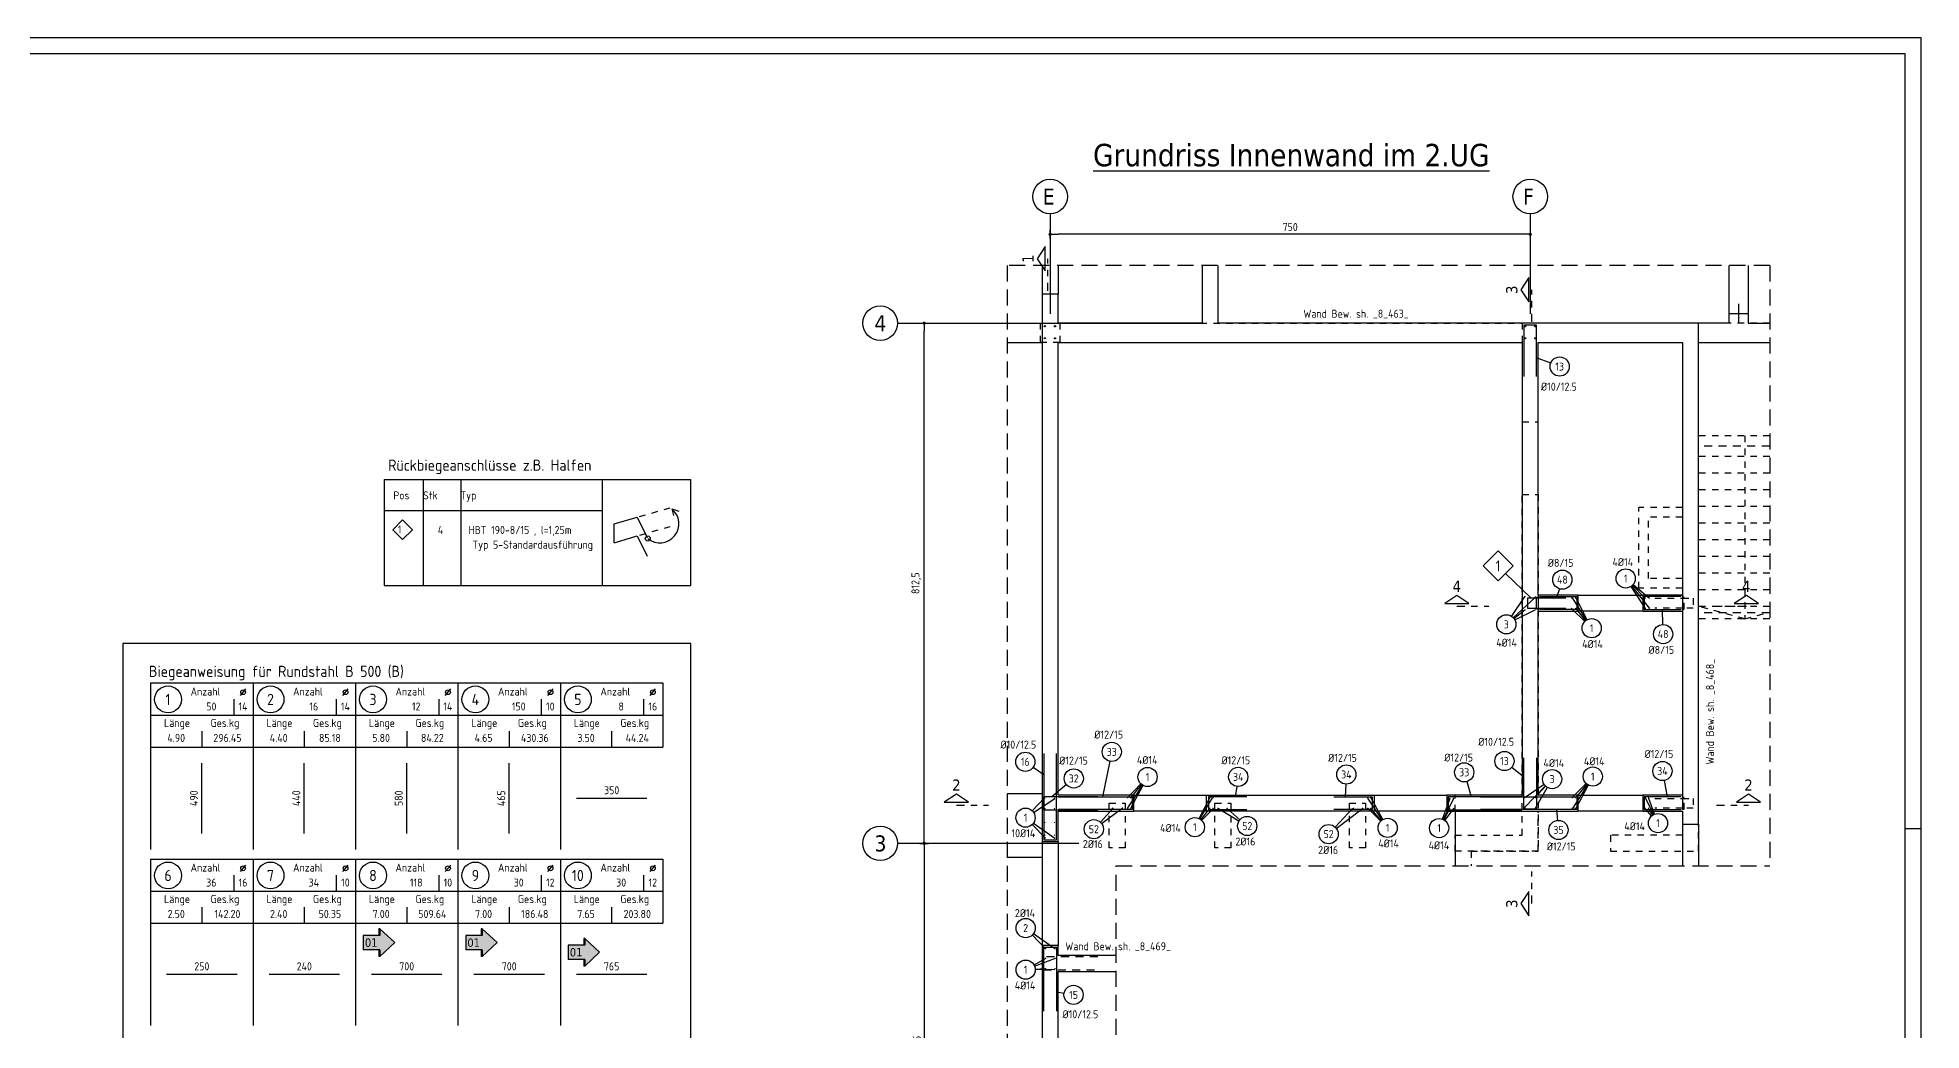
# Model space of a CAD drawing. Extents: x -11.1 to 77.6, y -9.5 to 63.5.
# Drawn here: x 30.7 to 60.11, y 26.55 to 42.05 of the extents above; entities that cross this region are included whole.
import ezdxf
from ezdxf.enums import TextEntityAlignment as Align

# ---------------------------------------------------------------- set-up
doc = ezdxf.new("R2010")
doc.units = 0
doc.header["$LTSCALE"] = 0.5
for name, pattern in [('AUSGEZOGEN', [1000.01, 1000, 0.01]), ('DASHDOTSMALL', [1.05, 0.5, -0.25, 0.05, -0.25]), ('DASHED', [0.75, 0.5, -0.25]), ('DOT', [0.175, 0.05, -0.125]), ('HIDDEN', [0.375, 0.25, -0.125]), ('HIDDEN2', [0.187, 0.125, -0.062]), ('PUNKT', [0.175, 0.05, -0.125]), ('STRICHPUNKT2', [0.55, 0.25, -0.125, 0.05, -0.125])]:
    doc.linetypes.add(name, pattern=pattern)
for name, color, linetype in [('1.UG', 7, 'Continuous'), ('ACHSEN', 7, 'Continuous'), ('AFU', 7, 'Continuous'), ('BETON', 7, 'Continuous'), ('Brüstung 1.UG', 7, 'Continuous'), ('DRUEBER', 7, 'Continuous'), ('grau_hell', 7, 'Continuous'), ('HBT', 7, 'Continuous'), ('HILFE', 7, 'Continuous'), ('INDEX', 7, 'Continuous'), ('MASSE', 7, 'Continuous'), ('OBJEKT', 7, 'Continuous'), ('RAHMEN', 7, 'Continuous'), ('RND', 7, 'Continuous'), ('RND-1', 7, 'Continuous'), ('RND_BILD', 7, 'Continuous'), ('SCHNITTE', 7, 'Continuous'), ('SFP_Achsen', 7, 'Continuous'), ('TEXT', 7, 'Continuous'), ('VERDECKT', 7, 'Continuous')]:
    doc.layers.add(name, color=color, linetype=linetype)
doc.styles.add('helv', font='tahoma.ttf')
doc.styles.add('liste', font='isocp-e.shx')
doc.styles.add('txt', font='isocp.shx')
doc.linetypes.add('AFU_50K', pattern='A,0.15,["/",Standard,S=0.2,R=0,X=-0.01,Y=-0.1],0.07,["/",Standard,S=0.2,R=0,X=-0.01,Y=-0.1],0.15', length=0.37)
doc.linetypes.add('AFU_50M', pattern='A,0.45,["/",Standard,S=0.2,R=0,X=-0.01,Y=-0.1],0.07,["/",Standard,S=0.2,R=0,X=-0.01,Y=-0.1],0.45', length=0.97)
doc.dimstyles.new('DOT_I', dxfattribs={"dimscale": 0.5, "dimtxt": 0.25, "dimasz": 0.25, "dimexe": 0.1, "dimexo": 0.3, "dimgap": 0.1, "dimtad": 1, "dimdec": 3, "dimzin": 3, "dimtxsty": 'txt', "dimblk": 'DOT', "dimblk1": 'DOT', "dimblk2": 'DOT', "dimsah": 1, "dimcen": 0.1, "dimse1": 1, "dimse2": 1, "dimazin": 0, "dimtfac": 1, "dimtdec": 4, "dimtix": 1, "dimtmove": 2, "dimatfit": 3, "dimfxl": 0, "dimtvp": 1, "dimtolj": 1, "dimtzin": 0, "dimarcsym": 0})

# ---------------------------------------------------------------- blocks, each defined once
blk = doc.blocks.new('DINA0')
at = {"layer": 'RAHMEN'}
for p, q in [((118.9, 84.1), (0, 84.1)), ((118.9, 0), (118.9, 84.1))]:
    blk.add_line(p, q, dxfattribs=at)
at = {"layer": 'RAHMEN', "color": 5}
for p, q in [((118.4, 83.6), (2, 83.6)), ((118.4, 0.5), (118.4, 83.6))]:
    blk.add_line(p, q, dxfattribs=at)
at = {"layer": 'RAHMEN', "color": 7}
blk.add_line((118.4, 59.4), (118.9, 59.4), dxfattribs=at)
blk = doc.blocks.new('SCHN-2')
at = {"layer": 'SCHNITTE', "color": 6, "linetype": 'Continuous'}
blk.add_lwpolyline([(0.378, 0.088), (0, 0.34), (-0.378, 0.088)], close=True, dxfattribs=at)
at = {"layer": 'SCHNITTE', "color": 1, "linetype": 'DASHDOTSMALL', "style": 'helv'}
blk.add_attdef('SCHN-2', text='', height=0.35, dxfattribs=at).set_placement((0, 0.45), align=Align.CENTER)
blk = doc.blocks.new('DOT')
at = {"layer": 'MASSE', "color": 7, "linetype": 'Continuous'}
for p, q in [((0, 0), (-1, 0)), ((0, 0.54), (0, -0.54))]:
    blk.add_line(p, q, dxfattribs=at)
at = {"layer": 'MASSE', "color": 7, "linetype": 'Continuous', "const_width": 0.2}
blk.add_lwpolyline([(-0.1, 0, 1), (0.1, 0, 1)], format="xyb", close=True, dxfattribs=at)
blk = doc.blocks.new('*D25')
at = {"layer": 'Defpoints', "color": 0, "linetype": 'AUSGEZOGEN', "transparency": 16777216}
for p in [(46.508, 38.979), (46.508, 38.979), (54.008, 38.979)]:
    blk.add_point(p, dxfattribs=at)
at = {"layer": 'MASSE', "color": 0, "linetype": 'AUSGEZOGEN', "lineweight": -2, "transparency": 16777216}
blk.add_line((53.883, 38.979), (46.633, 38.979), dxfattribs=at)
at = {"layer": 'MASSE', "color": 0, "linetype": 'AUSGEZOGEN', "lineweight": -2, "transparency": 16777216, "xscale": 0.125, "yscale": 0.125, "zscale": 0.125, "rotation": 180}
blk.add_blockref('DOT', (46.508, 38.979), dxfattribs=at)
at = {"layer": 'MASSE', "color": 0, "linetype": 'AUSGEZOGEN', "lineweight": -2, "transparency": 16777216, "xscale": 0.125, "yscale": 0.125, "zscale": 0.125}
blk.add_blockref('DOT', (54.008, 38.979), dxfattribs=at)
at = {"layer": 'MASSE', "color": 0, "linetype": 'AUSGEZOGEN', "transparency": 16777216, "insert": (50.258, 39.092), "char_height": 0.125, "attachment_point": 5, "style": 'txt'}
blk.add_mtext('\\A1;750', dxfattribs=at)
blk = doc.blocks.new('*D26')
at = {"layer": 'Defpoints', "color": 0, "linetype": 'AUSGEZOGEN', "transparency": 16777216}
for p in [(44.542, 37.591), (44.542, 37.591), (44.542, 29.466)]:
    blk.add_point(p, dxfattribs=at)
at = {"layer": 'MASSE', "color": 0, "linetype": 'AUSGEZOGEN', "lineweight": -2, "transparency": 16777216}
blk.add_line((44.542, 29.591), (44.542, 37.466), dxfattribs=at)
at = {"layer": 'MASSE', "color": 0, "linetype": 'AUSGEZOGEN', "lineweight": -2, "transparency": 16777216, "xscale": 0.125, "yscale": 0.125, "zscale": 0.125}
for p, rotation in [((44.542, 37.591), 90), ((44.542, 29.466), 270)]:
    blk.add_blockref('DOT', p, dxfattribs=dict(at, rotation=rotation))
at = {"layer": 'MASSE', "color": 0, "linetype": 'AUSGEZOGEN', "transparency": 16777216, "insert": (44.42, 33.529), "char_height": 0.125, "attachment_point": 5, "rotation": 90, "style": 'txt'}
blk.add_mtext('\\A1;812,5', dxfattribs=at)
blk = doc.blocks.new('*D27')
at = {"layer": 'Defpoints', "color": 0, "linetype": 'AUSGEZOGEN', "transparency": 16777216}
for p in [(44.542, 29.466), (44.542, 23.216), (44.542, 23.216)]:
    blk.add_point(p, dxfattribs=at)
at = {"layer": 'MASSE', "color": 0, "linetype": 'AUSGEZOGEN', "lineweight": -2, "transparency": 16777216}
blk.add_line((44.542, 29.341), (44.542, 23.341), dxfattribs=at)
at = {"layer": 'MASSE', "color": 0, "linetype": 'AUSGEZOGEN', "lineweight": -2, "transparency": 16777216, "xscale": 0.125, "yscale": 0.125, "zscale": 0.125}
for p, rotation in [((44.542, 29.466), 90), ((44.542, 23.216), 270)]:
    blk.add_blockref('DOT', p, dxfattribs=dict(at, rotation=rotation))
at = {"layer": 'MASSE', "color": 0, "linetype": 'AUSGEZOGEN', "transparency": 16777216, "insert": (44.429, 26.341), "char_height": 0.125, "attachment_point": 5, "rotation": 90, "style": 'txt'}
blk.add_mtext('\\A1;625', dxfattribs=at)
blk = doc.blocks.new('RND_HIN')
at = {"layer": 'RND', "color": 7, "linetype": 'Continuous'}
blk.add_circle((0, 0), 0.3, dxfattribs=at)
at = {"layer": 'RND', "color": 7, "linetype": 'Continuous', "style": 'txt'}
blk.add_attdef('POSI', text='', height=0.25, dxfattribs=at).set_placement((0, 0), align=Align.MIDDLE)
blk = doc.blocks.new('RND_LIS2')
at = {"layer": 'RND', "color": 3, "linetype": 'Continuous'}
for p, q in [((0, 0), (0, -5.2)), ((0, 0), (3.2, 0)), ((3.2, 0), (3.2, -2)), ((2.6, -0.503), (2.6, -1)), ((0, -1), (3.2, -1)), ((1.6, -1.503), (1.6, -2)), ((0, -2), (3.2, -2))]:
    blk.add_line(p, q, dxfattribs=at)
at = {"layer": 'RND', "color": 7, "linetype": 'Continuous'}
blk.add_line((2.805, -0.39), (2.973, -0.186), dxfattribs=at)
at = {"layer": 'RND', "color": 1, "linetype": 'Continuous'}
blk.add_circle((0.545, -0.513), 0.42, dxfattribs=at)
at = {"layer": 'RND', "color": 7, "linetype": 'Continuous'}
blk.add_circle((2.889, -0.288), 0.075, dxfattribs=at)
at = {"layer": 'RND', "color": 7, "linetype": 'Continuous', "style": 'txt'}
for s, p in [('Anzahl', (1.249, -0.391)), ('Länge', (0.42, -1.373)), ('Ges.kg', (1.872, -1.373))]:
    blk.add_text(s, height=0.25, dxfattribs=at).set_placement(p)
at = {"layer": 'RND', "color": 1, "linetype": 'Continuous', "style": 'txt'}
blk.add_attdef('POS1', text='', height=0.35, dxfattribs=at).set_placement((0.545, -0.513), align=Align.MIDDLE)
at = {"layer": 'RND', "color": 7, "linetype": 'Continuous', "style": 'txt'}
for tag, p in [('STK1', (1.897, -0.859)), ('DS1', (2.885, -0.859)), ('LANG1', (0.8, -1.841)), ('GEW', (2.4, -1.841))]:
    blk.add_attdef(tag, text='', height=0.25, dxfattribs=at).set_placement(p, align=Align.CENTER)
blk = doc.blocks.new('hin_ind5')
at = {"layer": 'grau_hell', "linetype": 'AUSGEZOGEN'}
h = blk.add_hatch(color=9, dxfattribs=at)
h.dxf.hatch_style = 2
h.paths.add_polyline_path([(0, 0), (0.619, -0.577), (0.619, -0.3), (1.306, -0.3), (1.306, 0.3), (0.619, 0.3), (0.619, 0.577)])
h.paths.add_polyline_path([(0.34, -0.274), (1.311, -0.274), (1.311, 0.274), (0.34, 0.274)], flags=9)
at = {"layer": 'OBJEKT', "linetype": 'AUSGEZOGEN'}
for points in [[(0.619, 0.3), (0.66, 0.3), (0.66, 0.577), (0.619, 0.577)], [(0.619, -0.577), (0.66, -0.577), (0.66, -0.3), (0.619, -0.3)]]:
    blk.add_hatch(color=1, dxfattribs=at).paths.add_polyline_path(points)
at = {"layer": 'OBJEKT', "color": 1, "linetype": 'AUSGEZOGEN'}
for p, q in [((0, 0), (0.619, 0.577)), ((0, 0), (0.619, -0.577)), ((0.619, 0.577), (0.619, 0.3)), ((0.619, 0.577), (0.66, 0.577)), ((0.619, 0.3), (1.306, 0.3)), ((0.66, 0.577), (0.66, 0.3)), ((1.306, 0.3), (1.306, -0.3)), ((0.619, -0.3), (0.619, -0.577)), ((0.619, -0.3), (1.306, -0.3)), ((0.66, -0.3), (0.66, -0.577))]:
    blk.add_line(p, q, dxfattribs=at)
at = {"layer": 'OBJEKT', "color": 7, "linetype": 'AUSGEZOGEN'}
blk.add_line((0.619, -0.577), (0.66, -0.577), dxfattribs=at)
at = {"layer": 'INDEX', "color": 1, "linetype": 'Continuous', "style": 'helv'}
blk.add_attdef('INDEX', text='', height=0.35, rotation=360, dxfattribs=at).set_placement((1.259, 0), align=Align.MIDDLE_RIGHT)

msp = doc.modelspace()

# ---------------------------------------------------------------- linework, layer by layer
at = {"layer": '1.UG', "color": 7, "linetype": 'PUNKT', "lineweight": -2}
for p, q in [((57.7465, 37.5914), (53.8833, 37.5914)), ((53.8833, 37.5914), (53.8833, 36.0514)), ((54.1333, 36.0514), (54.1333, 37.2914)), ((54.1333, 37.2914), (56.3833, 37.2914)), ((56.3833, 37.2914), (56.3833, 29.5914)), ((56.6333, 29.3414), (56.6333, 37.2914)), ((56.6333, 37.2914), (57.7465, 37.2914)), ((53.8833, 36.0514), (54.1333, 36.0514)), ((53.8833, 34.9164), (54.1333, 34.9164)), ((53.8833, 29.5914), (53.8833, 34.9164)), ((54.1333, 34.9164), (54.1333, 29.3414)), ((47.4333, 30.0914), (47.6833, 30.0914)), ((47.4333, 29.3964), (47.4333, 30.0914)), ((47.6833, 30.0914), (47.6833, 29.3964)), ((49.0833, 30.0914), (49.3333, 30.0914)), ((49.0833, 29.3964), (49.0833, 30.0914)), ((49.3333, 30.0914), (49.3333, 29.3964)), ((51.1833, 30.0914), (51.4333, 30.0914)), ((51.1833, 29.3964), (51.1833, 30.0914)), ((51.4333, 30.0914), (51.4333, 29.3964)), ((52.8333, 29.3414), (52.8333, 29.5914)), ((52.8333, 29.5914), (53.8833, 29.5914)), ((56.3833, 29.5914), (55.2583, 29.5914)), ((55.2583, 29.5914), (55.2583, 29.3414)), ((47.6833, 29.3964), (47.4333, 29.3964)), ((49.3333, 29.3964), (49.0833, 29.3964)), ((51.4333, 29.3964), (51.1833, 29.3964)), ((54.1333, 29.3414), (52.8333, 29.3414)), ((55.2583, 29.3414), (56.6333, 29.3414))]:
    msp.add_line(p, q, dxfattribs=at)
at = {"layer": '1.UG', "color": 171, "linetype": 'DOT'}
for p, q in [((57.7465, 35.8314), (56.6333, 35.8314)), ((57.3583, 35.8314), (57.3583, 32.9714)), ((57.7465, 35.5064), (56.6333, 35.5064)), ((57.7465, 35.2464), (56.6333, 35.2464)), ((57.7465, 34.9864), (56.6333, 34.9864)), ((57.7465, 34.7264), (56.6333, 34.7264)), ((57.7465, 34.4664), (56.6333, 34.4664)), ((57.7465, 34.2064), (56.6333, 34.2064)), ((57.7465, 33.9464), (56.6333, 33.9464)), ((57.7465, 33.6864), (56.6333, 33.6864)), ((57.7465, 33.4264), (56.6333, 33.4264)), ((57.7465, 33.1664), (56.6333, 33.1664)), ((57.3583, 32.9714), (56.6333, 33.1664)), ((57.7465, 32.9714), (56.6333, 32.9714)), ((57.3583, 32.9714), (57.7465, 33.0758))]:
    msp.add_line(p, q, dxfattribs=at)
at = {"layer": '1.UG', "color": 7, "linetype": 'PUNKT'}
for p, q in [((55.7033, 33.4514), (55.7033, 34.7114)), ((56.3833, 34.7114), (55.7033, 34.7114)), ((55.8533, 33.6014), (55.8533, 34.5614)), ((56.3833, 34.5614), (55.8533, 34.5614)), ((56.3833, 33.6014), (55.8533, 33.6014)), ((56.3833, 33.4514), (55.7033, 33.4514))]:
    msp.add_line(p, q, dxfattribs=at)
at = {"layer": 'ACHSEN', "color": 140, "linetype": 'AUSGEZOGEN'}
for p, q in [((46.5083, 39.2979), (46.5083, 37.7381)), ((54.0083, 39.2979), (54.0083, 37.7381)), ((44.1261, 37.5914), (48.8888, 37.5914)), ((44.1261, 29.4664), (46.9561, 29.4664))]:
    msp.add_line(p, q, dxfattribs=at)
at = {"layer": 'AFU', "color": 8, "linetype": 'AFU_50M'}
msp.add_line((57.1083, 37.7414), (57.4083, 37.7414), dxfattribs=at)
at = {"layer": 'AFU', "color": 8, "linetype": 'AFU_50K'}
for p, q in [((57.1083, 37.7414), (57.4083, 37.7414)), ((56.6333, 37.2914), (56.6333, 37.5914)), ((54.1333, 33.3414), (54.1333, 33.0914)), ((56.3833, 33.3414), (56.3833, 33.0914))]:
    msp.add_line(p, q, dxfattribs=at)
at = {"layer": 'AFU', "color": 1, "linetype": 'AUSGEZOGEN'}
msp.add_line((57.2583, 37.8914), (57.2583, 37.5914), dxfattribs=at)
msp.add_line((57.2583, 37.8914), (57.2583, 37.5914), dxfattribs=at)
at = {"layer": 'BETON', "color": 6, "linetype": 'AUSGEZOGEN', "lineweight": -2}
for p, q in [((48.8833, 38.4908), (48.8833, 37.5914)), ((49.1333, 37.5914), (49.1333, 38.4908)), ((57.1083, 38.4908), (57.1083, 37.5914)), ((57.4083, 38.4908), (57.4083, 37.5914)), ((46.6333, 38.0414), (46.3833, 38.0414)), ((46.3833, 38.0414), (46.3833, 29.4964)), ((46.6333, 37.5914), (46.6333, 38.0414)), ((48.8833, 37.5914), (46.6333, 37.5914)), ((57.1083, 37.5914), (49.1333, 37.5914)), ((57.4083, 37.5914), (57.7465, 37.5914)), ((46.6333, 30.2164), (46.6333, 37.2914)), ((46.6333, 37.2914), (53.8833, 37.2914)), ((53.8833, 37.2914), (53.8833, 30.2164)), ((54.1333, 33.3414), (54.1333, 37.2914)), ((54.1333, 37.2914), (56.3833, 37.2914)), ((56.3833, 37.2914), (56.3833, 33.3414)), ((56.6333, 29.7664), (56.6333, 37.2914)), ((56.6333, 37.2914), (57.7465, 37.2914)), ((54.7533, 33.3414), (54.1333, 33.3414)), ((54.7533, 33.0914), (54.7533, 33.3414)), ((56.3833, 33.3414), (55.7633, 33.3414)), ((55.7633, 33.3414), (55.7633, 33.0914)), ((54.1333, 30.2164), (54.1333, 33.0914)), ((54.1333, 33.0914), (54.7533, 33.0914)), ((55.7633, 33.0914), (56.3833, 33.0914)), ((56.3833, 33.0914), (56.3833, 30.2164)), ((56.3833, 31.4152), (56.3833, 30.2164)), ((56.6333, 29.7664), (56.6333, 31.4152)), ((47.8183, 30.2164), (46.6333, 30.2164)), ((47.8183, 29.9664), (47.8183, 30.2164)), ((48.9533, 30.2164), (51.5683, 30.2164)), ((48.9533, 29.9664), (48.9533, 30.2164)), ((51.5683, 30.2164), (51.5683, 29.9664)), ((53.8833, 30.2164), (52.7033, 30.2164)), ((52.7033, 30.2164), (52.7033, 29.9664)), ((54.7533, 30.2164), (54.1333, 30.2164)), ((54.7533, 29.9664), (54.7533, 30.2164)), ((56.3833, 30.2164), (55.7633, 30.2164)), ((55.7633, 30.2164), (55.7633, 29.9664)), ((46.6333, 29.4964), (46.6333, 29.9664)), ((46.6333, 29.9664), (47.8183, 29.9664)), ((51.5683, 29.9664), (48.9533, 29.9664)), ((52.7033, 29.9664), (54.7533, 29.9664)), ((55.7633, 29.9664), (56.3833, 29.9664)), ((56.3833, 29.9664), (56.3833, 29.7664)), ((56.3833, 29.7664), (56.6333, 29.7664)), ((46.3833, 29.4964), (46.6333, 29.4964)), ((46.6333, 27.8714), (46.3833, 27.8714)), ((46.3833, 27.8714), (46.3833, 24.9714)), ((46.6333, 27.7164), (46.6333, 27.8714)), ((47.5429, 27.7164), (46.6333, 27.7164)), ((46.6333, 24.9714), (46.6333, 27.4664)), ((46.6333, 27.4664), (47.5429, 27.4664))]:
    msp.add_line(p, q, dxfattribs=at)
at = {"layer": 'Brüstung 1.UG', "color": 102, "linetype": 'DOT'}
for p, q in [((45.8357, 37.5914), (46.3583, 37.5914)), ((46.6583, 37.5914), (53.8833, 37.5914)), ((45.8357, 37.2914), (46.3583, 37.2914)), ((46.6583, 37.2914), (53.8833, 37.2914))]:
    msp.add_line(p, q, dxfattribs=at)
at = {"layer": 'DRUEBER', "color": 7, "linetype": 'PUNKT', "lineweight": -2}
msp.add_lwpolyline([(46.3583, 37.5914), (46.6583, 37.5914), (46.6583, 37.2914), (46.3583, 37.2914)], close=True, dxfattribs=at)
at = {"layer": 'HBT', "color": 5, "linetype": 'Continuous'}
for p, q in [((36.1096, 35.1509), (40.899, 35.1509)), ((36.1096, 35.1509), (36.1096, 33.4934)), ((36.1096, 35.1509), (40.899, 35.1509)), ((40.899, 33.4934), (40.899, 35.1509)), ((36.1096, 33.4934), (40.899, 33.4934))]:
    msp.add_line(p, q, dxfattribs=at)
at = {"layer": 'HBT', "color": 1, "linetype": 'Continuous'}
msp.add_lwpolyline([(53.2716, 33.8), (53.505, 34.0333), (53.7383, 33.8), (53.505, 33.5667)], close=True, dxfattribs=at)
at = {"layer": 'HBT', "color": 1, "linetype": 'AUSGEZOGEN'}
msp.add_lwpolyline([(54.5633, 33.2934), (54.1333, 33.2934), (53.9633, 33.2934), (53.9633, 33.1394), (54.1333, 33.1394), (54.5633, 33.1394)], dxfattribs=at)
at = {"layer": 'HBT', "color": 102, "linetype": 'AUSGEZOGEN'}
msp.add_lwpolyline([(54.1333, 33.3094), (54.1333, 33.1234), (54.1033, 33.1234), (54.1033, 33.3094)], close=True, dxfattribs=at)
at = {"layer": 'HBT', "color": 1, "linetype": 'HIDDEN2'}
for points in [[(55.9533, 33.2934), (56.3833, 33.2934), (56.5533, 33.2934), (56.5533, 33.1394), (56.3833, 33.1394), (55.9533, 33.1394)], [(55.9533, 30.1684), (56.3833, 30.1684), (56.5533, 30.1684), (56.5533, 30.0144), (56.3833, 30.0144), (55.9533, 30.0144)]]:
    msp.add_lwpolyline(points, dxfattribs=at)
at = {"layer": 'HBT', "color": 102, "linetype": 'HIDDEN2'}
for points in [[(56.3833, 33.3094), (56.3833, 33.1234), (56.4133, 33.1234), (56.4133, 33.3094)], [(56.3833, 30.1844), (56.3833, 29.9984), (56.4133, 29.9984), (56.4133, 30.1844)]]:
    msp.add_lwpolyline(points, close=True, dxfattribs=at)
at = {"layer": 'HILFE', "color": 102, "linetype": 'DASHED'}
for p, q in [((45.8357, 38.4908), (45.8357, 22.3483)), ((57.7465, 38.4908), (45.8357, 38.4908)), ((57.7465, 38.4908), (57.7465, 29.114)), ((47.5429, 22.3483), (47.5429, 29.114)), ((47.5429, 29.114), (57.7465, 29.114))]:
    msp.add_line(p, q, dxfattribs=at)
at = {"layer": 'HILFE', "color": 102, "linetype": 'AUSGEZOGEN'}
msp.add_line((53.6217, 33.6833), (54.0221, 33.2934), dxfattribs=at)
at = {"layer": 'OBJEKT', "color": 7, "linetype": 'AUSGEZOGEN'}
for p, q in [((46.3833, 38.4908), (46.3833, 38.0414)), ((46.6333, 38.4908), (46.6333, 38.0414)), ((45.8357, 37.2914), (46.3833, 37.2914)), ((54.7533, 33.3414), (55.7633, 33.3414)), ((55.7633, 33.0914), (54.7533, 33.0914)), ((45.8357, 30.2464), (46.3833, 30.2464)), ((47.8183, 30.2164), (48.9533, 30.2164)), ((51.5683, 30.2164), (52.7033, 30.2164)), ((54.7533, 30.2164), (55.7633, 30.2164)), ((48.9533, 29.9664), (47.8183, 29.9664)), ((52.7033, 29.9664), (51.5683, 29.9664)), ((52.8333, 29.9664), (52.8333, 29.114)), ((55.7633, 29.9664), (54.7533, 29.9664)), ((56.3833, 29.7664), (56.3833, 29.114)), ((56.6333, 29.7664), (56.6333, 29.114)), ((46.3833, 29.4964), (46.3833, 27.8714)), ((46.6333, 29.4964), (46.6333, 27.8714)), ((46.3833, 29.2464), (45.8357, 29.2464))]:
    msp.add_line(p, q, dxfattribs=at)
at = {"layer": 'OBJEKT', "color": 7, "linetype": 'HIDDEN2'}
for p, q in [((45.8357, 37.5914), (46.6333, 37.5914)), ((52.8333, 29.9664), (52.8333, 30.2164)), ((54.1333, 29.3414), (54.1333, 29.9664)), ((53.0833, 29.3414), (53.0833, 29.114)), ((53.0833, 29.3414), (54.1333, 29.3414))]:
    msp.add_line(p, q, dxfattribs=at)
at = {"layer": 'OBJEKT', "color": 7, "linetype": 'Continuous'}
for p, q in [((36.7192, 35.1509), (36.7192, 33.4934)), ((37.3077, 35.1509), (37.3077, 33.4934)), ((39.5108, 35.1509), (39.5108, 33.4934))]:
    msp.add_line(p, q, dxfattribs=at)
at = {"layer": 'RND', "color": 102, "linetype": 'AUSGEZOGEN'}
for p, q in [((54.3267, 36.9661), (54.1066, 37.0486)), ((40.6021, 34.6883), (40.7085, 34.6546)), ((40.6021, 34.6883), (40.6273, 34.5846)), ((53.7168, 33.0112), (53.9266, 33.3243)), ((53.743, 32.9889), (54.0885, 33.3114)), ((54.4632, 33.4418), (54.4236, 33.3191)), ((54.8863, 32.9532), (54.6672, 33.3002)), ((54.897, 32.9593), (54.7223, 33.2941)), ((55.5797, 33.478), (55.8035, 33.1324)), ((55.5911, 33.4861), (55.8692, 33.1339)), ((55.6035, 33.4971), (55.8019, 33.2959)), ((55.6131, 33.5075), (55.8677, 33.2943)), ((53.7511, 32.9794), (53.9217, 33.114)), ((53.767, 32.9547), (54.082, 33.1156)), ((54.8593, 32.9314), (54.6565, 33.1303)), ((54.8732, 32.9439), (54.7193, 33.1379)), ((56.0782, 32.8846), (56.0722, 33.1191)), ((46.2454, 30.6549), (46.4083, 30.543)), ((47.4414, 30.7481), (47.3258, 30.1941)), ((53.7202, 30.6566), (53.9066, 30.5038)), ((46.7638, 30.383), (46.5381, 30.1914)), ((47.9495, 30.3766), (47.718, 30.0185)), ((47.9269, 30.3945), (47.7194, 30.179)), ((47.936, 30.3864), (47.7656, 30.1777)), ((47.9586, 30.3711), (47.767, 30.0226)), ((49.4247, 30.3553), (49.4014, 30.1941)), ((51.1277, 30.3918), (51.1169, 30.1941)), ((53.017, 30.4313), (53.0851, 30.1914)), ((54.2444, 30.362), (53.9132, 30.0222)), ((54.2249, 30.3853), (53.9268, 30.1835)), ((54.2479, 30.3587), (54.0855, 30.1808)), ((54.274, 30.3396), (54.0895, 30.0208)), ((54.878, 30.4028), (54.6555, 30.1788)), ((54.9036, 30.3824), (54.6689, 30.0111)), ((54.8894, 30.3926), (54.7181, 30.181)), ((54.9137, 30.3766), (54.7204, 30.0111)), ((56.0988, 30.448), (56.1461, 30.1941)), ((46.2299, 29.9747), (46.4228, 30.1751)), ((46.2513, 29.9489), (46.5823, 30.166)), ((47.2936, 29.7974), (47.494, 30.0146)), ((47.3129, 29.7758), (47.6308, 30.0089)), ((48.8373, 29.8518), (49.009, 30.1868)), ((48.8459, 29.847), (49.0445, 30.1786)), ((48.8627, 29.8353), (49.0021, 30.0094)), ((48.8751, 29.8242), (49.0595, 30.008)), ((50.9607, 29.7193), (51.2337, 30.0115)), ((51.6969, 29.8323), (51.47, 30.1741)), ((51.6742, 29.8139), (51.4782, 30.0115)), ((51.6814, 29.8205), (51.5154, 30.0115)), ((51.7076, 29.8388), (51.5196, 30.1809)), ((52.6354, 29.845), (52.7547, 30.1701)), ((52.6504, 29.8386), (52.8146, 30.1701)), ((52.6558, 29.8358), (52.7525, 30.0126)), ((52.6738, 29.8242), (52.8168, 30.0148)), ((55.9349, 29.9161), (55.8059, 30.1726)), ((55.9214, 29.9084), (55.855, 30.0119)), ((55.9495, 29.9225), (55.8572, 30.1681)), ((46.2302, 29.7589), (46.4357, 29.5466)), ((46.2488, 29.7808), (46.5823, 29.5479)), ((49.4587, 29.8144), (49.138, 30.0052)), ((49.4739, 29.8355), (49.2831, 29.9995)), ((50.9784, 29.6996), (51.3831, 30.0026)), ((54.4359, 29.8248), (54.4221, 29.9941)), ((55.9033, 29.8948), (55.8081, 30.003)), ((46.2307, 28.0348), (46.4324, 27.8252)), ((46.2497, 28.0571), (46.5852, 27.8231)), ((46.2582, 27.5663), (46.4462, 27.6723)), ((46.2673, 27.547), (46.592, 27.6736)), ((46.2773, 27.5017), (46.4334, 27.5112)), ((46.2776, 27.4957), (46.5842, 27.5022)), ((46.7267, 27.1217), (46.6083, 27.1394))]:
    msp.add_line(p, q, dxfattribs=at)
at = {"layer": 'RND', "color": 1, "linetype": 'AUSGEZOGEN'}
for p, q in [((39.7018, 34.4549), (40.0591, 34.5629)), ((39.7018, 34.1585), (39.7018, 34.4549)), ((40.0591, 34.5629), (40.2164, 34.2432)), ((39.7018, 34.1585), (40.0591, 34.2714)), ((40.0591, 34.2714), (40.2164, 33.9518))]:
    msp.add_line(p, q, dxfattribs=at)
at = {"layer": 'RND', "color": 1, "linetype": 'DOT'}
for p, q in [((40.0958, 34.5724), (40.5776, 34.7056)), ((40.099, 34.281), (40.5776, 34.4141))]:
    msp.add_line(p, q, dxfattribs=at)
at = {"layer": 'RND', "color": 1, "linetype": 'AUSGEZOGEN'}
for points in [[(54.1066, 36.7595), (54.1066, 37.5595), (53.9066, 37.5595), (53.9066, 36.7595)], [(54.1524, 33.3191), (54.7324, 33.3191), (54.7324, 33.1191), (54.1524, 33.1191)], [(56.3642, 33.3191), (55.7842, 33.3191), (55.7842, 33.1191), (56.3642, 33.1191)], [(54.1066, 30.8011), (54.1066, 30.0011), (53.9066, 30.0011), (53.9066, 30.8011)], [(47.2539, 30.1914), (46.4039, 30.1914), (46.4039, 29.9914), (47.2539, 29.9914)], [(46.639, 30.1941), (47.789, 30.1941), (47.789, 29.9941), (46.639, 29.9941)], [(49.5825, 30.1941), (48.9825, 30.1941), (48.9825, 29.9941), (49.5825, 29.9941)], [(50.939, 30.1941), (51.539, 30.1941), (51.539, 29.9941), (50.939, 29.9941)], [(53.8769, 30.1914), (52.7269, 30.1914), (52.7269, 29.9914), (53.8769, 29.9914)], [(53.2324, 30.1941), (54.7324, 30.1941), (54.7324, 29.9941), (53.2324, 29.9941)], [(56.3642, 30.1941), (55.7842, 30.1941), (55.7842, 29.9941), (56.3642, 29.9941)]]:
    msp.add_lwpolyline(points, dxfattribs=at)
at = {"layer": 'RND', "color": 7, "linetype": 'AUSGEZOGEN'}
msp.add_lwpolyline([(36.5497, 34.3632), (36.3958, 34.5171), (36.242, 34.3632), (36.3958, 34.2094)], close=True, dxfattribs=at)
for points, const_width in [([(53.9208, 33.3175, 1), (53.9308, 33.3175, 1)], 0.01), ([(54.0804, 33.3175, 1), (54.0904, 33.3175, 1)], 0.01), ([(54.6504, 33.2989, 1), (54.6604, 33.2989, 1)], 0.01), ([(54.709, 33.2989, 1), (54.719, 33.2989, 1)], 0.01), ([(55.8024, 33.2989, 1), (55.8124, 33.2989, 1)], 0.01), ([(55.861, 33.2989, 1), (55.871, 33.2989, 1)], 0.01), ([(53.9208, 33.113, 1), (53.9308, 33.113, 1)], 0.01), ([(54.0804, 33.113, 1), (54.0904, 33.113, 1)], 0.01), ([(54.6504, 33.1356, 1), (54.6604, 33.1356, 1)], 0.01), ([(54.709, 33.1356, 1), (54.719, 33.1356, 1)], 0.01), ([(55.8024, 33.1356, 1), (55.8124, 33.1356, 1)], 0.01), ([(55.861, 33.1356, 1), (55.871, 33.1356, 1)], 0.01), ([(46.4229, 30.1718, 1), (46.4329, 30.1718, 1)], 0.01), ([(46.4229, 30.0091, 1), (46.4329, 30.0091, 1)], 0.01), ([(46.5715, 30.1718, 1), (46.5815, 30.1718, 1)], 0.01), ([(46.5715, 30.0091, 1), (46.5815, 30.0091, 1)], 0.01), ([(47.4772, 30.0141, 1), (47.4897, 30.0141, 1)], 0.0125), ([(47.6297, 30.0141, 1), (47.6422, 30.0141, 1)], 0.0125), ([(47.7141, 30.1775, 1), (47.7241, 30.1775, 1)], 0.01), ([(47.7141, 30.0148, 1), (47.7241, 30.0148, 1)], 0.01), ([(47.7622, 30.1775, 1), (47.7722, 30.1775, 1)], 0.01), ([(47.7622, 30.0148, 1), (47.7722, 30.0148, 1)], 0.01), ([(49.0093, 30.1775, -1), (48.9993, 30.1775, -1)], 0.01), ([(49.0093, 30.0148, -1), (48.9993, 30.0148, -1)], 0.01), ([(49.0574, 30.1775, -1), (49.0474, 30.1775, -1)], 0.01), ([(49.0574, 30.0148, -1), (49.0474, 30.0148, -1)], 0.01), ([(49.1244, 30.011, 1), (49.1369, 30.011, 1)], 0.0125), ([(49.2661, 30.011, 1), (49.2786, 30.011, 1)], 0.0125), ([(51.2384, 30.011, 1), (51.2509, 30.011, 1)], 0.0125), ([(51.3801, 30.011, 1), (51.3926, 30.011, 1)], 0.0125), ([(51.4641, 30.1775, 1), (51.4741, 30.1775, 1)], 0.01), ([(51.4641, 30.0148, 1), (51.4741, 30.0148, 1)], 0.01), ([(51.5122, 30.1775, 1), (51.5222, 30.1775, 1)], 0.01), ([(51.5122, 30.0148, 1), (51.5222, 30.0148, 1)], 0.01), ([(52.7458, 30.1718, 1), (52.7558, 30.1718, 1)], 0.01), ([(52.7458, 30.0091, 1), (52.7558, 30.0091, 1)], 0.01), ([(52.8013, 30.1718, 1), (52.8113, 30.1718, 1)], 0.01), ([(52.8013, 30.0091, 1), (52.8113, 30.0091, 1)], 0.01), ([(53.9208, 30.1807, 1), (53.9308, 30.1807, 1)], 0.01), ([(53.9208, 30.018, 1), (53.9308, 30.018, 1)], 0.01), ([(54.0804, 30.1807, 1), (54.0904, 30.1807, 1)], 0.01), ([(54.0804, 30.018, 1), (54.0904, 30.018, 1)], 0.01), ([(54.6574, 30.1775, 1), (54.6674, 30.1775, 1)], 0.01), ([(54.6574, 30.0148, 1), (54.6674, 30.0148, 1)], 0.01), ([(54.7056, 30.1775, 1), (54.7156, 30.1775, 1)], 0.01), ([(54.7056, 30.0148, 1), (54.7156, 30.0148, 1)], 0.01), ([(55.8109, 30.1775, -1), (55.8009, 30.1775, -1)], 0.01), ([(55.8109, 30.0148, -1), (55.8009, 30.0148, -1)], 0.01), ([(55.8591, 30.1775, -1), (55.8491, 30.1775, -1)], 0.01), ([(55.8591, 30.0148, -1), (55.8491, 30.0148, -1)], 0.01), ([(46.4229, 29.7921, 1), (46.4329, 29.7921, 1)], 0.01), ([(46.5715, 29.7921, 1), (46.5815, 29.7921, 1)], 0.01), ([(46.4229, 29.5949, 1), (46.4329, 29.5949, 1)], 0.01), ([(46.4229, 29.5453, 1), (46.4329, 29.5453, 1)], 0.01), ([(46.5715, 29.5949, 1), (46.5815, 29.5949, 1)], 0.01), ([(46.5715, 29.5453, 1), (46.5815, 29.5453, 1)], 0.01), ([(46.4328, 27.8206, 1), (46.4428, 27.8206, 1)], 0.01), ([(46.4328, 27.6718, 1), (46.4428, 27.6718, 1)], 0.01), ([(46.5814, 27.8206, 1), (46.5914, 27.8206, 1)], 0.01), ([(46.5814, 27.6718, 1), (46.5914, 27.6718, 1)], 0.01), ([(46.4328, 27.5091, 1), (46.4428, 27.5091, 1)], 0.01), ([(46.5814, 27.5091, 1), (46.5914, 27.5091, 1)], 0.01)]:
    msp.add_lwpolyline(points, format="xyb", close=True, dxfattribs=dict(at, const_width=const_width))
at = {"layer": 'RND', "color": 7, "linetype": 'HIDDEN'}
msp.add_lwpolyline([(47.2539, 27.6914), (46.4039, 27.6914), (46.4039, 27.4914), (47.2539, 27.4914)], dxfattribs=at)
at = {"layer": 'RND', "color": 7, "linetype": 'AUSGEZOGEN'}
for centre, radius in [((46.4258, 37.5425), 0.01), ((46.4258, 37.3543), 0.01), ((46.5854, 37.5425), 0.01), ((46.5854, 37.3543), 0.01), ((53.9258, 37.5425), 0.01), ((53.9258, 37.3543), 0.01), ((54.0854, 37.5425), 0.01), ((54.0854, 37.3543), 0.01), ((40.2248, 34.2272), 0.04)]:
    msp.add_circle(centre, radius, dxfattribs=at)
at = {"layer": 'RND', "color": 102, "linetype": 'AUSGEZOGEN'}
msp.add_arc((40.4132, 34.458), 0.2979, 230.77636, 50.64229, dxfattribs=at)
at = {"layer": 'RND-1', "color": 1, "linetype": 'AUSGEZOGEN'}
for points in [[(46.4083, 30.8714), (46.4083, 29.5214), (46.6083, 29.5214), (46.6083, 30.8714)], [(46.4083, 26.8464), (46.4083, 27.8464), (46.6083, 27.8464), (46.6083, 26.8464)]]:
    msp.add_lwpolyline(points, dxfattribs=at)
at = {"layer": 'RND_BILD', "color": 1, "linetype": 'AUSGEZOGEN'}
for points in [[(33.2611, 29.6206), (33.2611, 30.7206)], [(34.8611, 29.6206), (34.8611, 30.7206)], [(36.4611, 29.6206), (36.4611, 30.7206)], [(38.0611, 29.6206), (38.0611, 30.7206)], [(39.1111, 30.1706), (40.2111, 30.1706)], [(32.7111, 27.4206), (33.8111, 27.4206)], [(34.3111, 27.4206), (35.4111, 27.4206)], [(35.9111, 27.4206), (37.0111, 27.4206)], [(37.5111, 27.4206), (38.6111, 27.4206)], [(39.1111, 27.4206), (40.2111, 27.4206)]]:
    msp.add_lwpolyline(points, dxfattribs=at)
at = {"layer": 'SCHNITTE', "color": 6, "linetype": 'STRICHPUNKT2'}
for p, q in [((46.4749, 38.0977), (46.4749, 38.5977)), ((54.031, 37.613), (54.031, 38.113)), ((52.8606, 33.1692), (53.3606, 33.1692)), ((56.882, 33.1692), (57.382, 33.1692)), ((45.0453, 30.0644), (45.5453, 30.0644)), ((56.9157, 30.0644), (57.4157, 30.0644)), ((54.031, 28.524), (54.031, 29.024))]:
    msp.add_line(p, q, dxfattribs=at)
at = {"layer": 'SFP_Achsen', "color": 7, "linetype": 'AUSGEZOGEN'}
for centre in [(46.5083, 39.5683), (54.0083, 39.5683), (43.8556, 37.5914), (43.8556, 29.4664)]:
    msp.add_circle(centre, 0.2705, dxfattribs=at)
at = {"layer": 'TEXT', "color": 7, "linetype": 'Continuous'}
msp.add_line((36.1096, 34.6631), (39.5108, 34.6631), dxfattribs=at)
at = {"layer": 'TEXT', "color": 1, "linetype": 'AUSGEZOGEN'}
msp.add_lwpolyline([(32.027, 0.7587), (40.899, 0.7587), (40.899, 32.5862), (32.027, 32.5862)], close=True, dxfattribs=at)
at = {"layer": 'VERDECKT', "color": 171, "linetype": 'HIDDEN'}
for p, q in [((57.7465, 35.6677), (56.6333, 35.6677)), ((57.7465, 33.0677), (56.6333, 33.0677))]:
    msp.add_line(p, q, dxfattribs=at)

# ---------------------------------------------------------------- block references
at = {"color": 7, "linetype": 'AUSGEZOGEN'}
ref = msp.add_blockref('hin_ind5', (36.273, 27.9155), dxfattribs=dict(at, xscale=-0.375, yscale=0.375, zscale=0.375))
ref.add_attrib('INDEX', '01', dxfattribs={"layer": 'INDEX', "color": 1, "linetype": 'Continuous', "height": 0.13125, "style": 'helv'}).set_placement((36.0051, 27.9155), align=Align.MIDDLE_RIGHT)
ref = msp.add_blockref('hin_ind5', (37.873, 27.9155), dxfattribs=dict(at, xscale=-0.375, yscale=0.375, zscale=0.375))
ref.add_attrib('INDEX', '01', dxfattribs={"layer": 'INDEX', "color": 1, "linetype": 'Continuous', "height": 0.13125, "style": 'helv'}).set_placement((37.6051, 27.9155), align=Align.MIDDLE_RIGHT)
ref = msp.add_blockref('hin_ind5', (39.473, 27.7655), dxfattribs=dict(at, xscale=-0.375, yscale=0.375, zscale=0.375))
ref.add_attrib('INDEX', '01', dxfattribs={"layer": 'INDEX', "color": 1, "linetype": 'Continuous', "height": 0.13125, "style": 'helv'}).set_placement((39.2051, 27.7655), align=Align.MIDDLE_RIGHT)
at = {"layer": 'RAHMEN', "color": 7, "linetype": 'AUSGEZOGEN', "xscale": 0.5, "yscale": 0.5, "zscale": 0.5}
msp.add_blockref('DINA0', (0.6649, 0), dxfattribs=at)
at = {"layer": 'RND', "color": 7, "linetype": 'AUSGEZOGEN', "xscale": 0.5, "yscale": 0.5, "zscale": 0.5}
for p, values in [((54.4671, 36.9134), {'POSI': '13'}), ((54.5093, 33.5845), {'POSI': '48'}), ((55.4981, 33.6039), {'POSI': '1'}), ((53.6334, 32.8865), {'POSI': '3'}), ((54.9664, 32.8263), {'POSI': '1'}), ((56.082, 32.7347), {'POSI': '48'}), ((46.1218, 30.7398), {'POSI': '16'}), ((47.4721, 30.895), {'POSI': '33'}), ((53.6042, 30.7517), {'POSI': '13'}), ((46.8782, 30.4801), {'POSI': '32'}), ((48.0309, 30.5026), {'POSI': '1'}), ((49.4462, 30.5038), {'POSI': '34'}), ((51.1358, 30.5416), {'POSI': '34'}), ((52.9761, 30.5756), {'POSI': '33'}), ((54.3491, 30.4694), {'POSI': '3'}), ((54.9838, 30.5092), {'POSI': '1'}), ((56.0714, 30.5955), {'POSI': '34'}), ((46.1258, 29.8667), {'POSI': '1'}), ((47.1919, 29.6871), {'POSI': '52'}), ((48.7689, 29.7183), {'POSI': '1'}), ((49.5877, 29.7378), {'POSI': '52'}), ((50.8583, 29.6097), {'POSI': '52'}), ((51.7798, 29.7073), {'POSI': '1'}), ((52.5838, 29.7042), {'POSI': '1'}), ((54.4481, 29.6753), {'POSI': '35'}), ((56.0023, 29.7821), {'POSI': '1'}), ((46.1267, 28.1429), {'POSI': '2'}), ((46.1276, 27.4926), {'POSI': '1'}), ((46.8751, 27.0995), {'POSI': '15'})]:
    msp.add_blockref('RND_HIN', p, dxfattribs=at).add_auto_attribs(values)
at = {"layer": 'RND_BILD', "color": 6, "linetype": 'AUSGEZOGEN', "xscale": 0.5, "yscale": 0.5, "zscale": 0.5}
msp.add_blockref('RND_LIS2', (32.4611, 31.9706), dxfattribs=at).add_auto_attribs({'POS1': '1', 'STK1': '50', 'DS1': '14', 'LANG1': '4.90', 'GEW': '296.45'})
at = {"layer": 'RND_BILD', "color": 7, "linetype": 'AUSGEZOGEN', "xscale": 0.5, "yscale": 0.5, "zscale": 0.5}
for p, values in [((34.0611, 31.9706), {'POS1': '2', 'STK1': '16', 'DS1': '14', 'LANG1': '4.40', 'GEW': '85.18'}), ((35.6611, 31.9706), {'POS1': '3', 'STK1': '12', 'DS1': '14', 'LANG1': '5.80', 'GEW': '84.22'}), ((37.2611, 31.9706), {'POS1': '4', 'STK1': '150', 'DS1': '10', 'LANG1': '4.65', 'GEW': '430.36'}), ((38.8611, 31.9706), {'POS1': '5', 'STK1': '8', 'DS1': '16', 'LANG1': '3.50', 'GEW': '44.24'}), ((32.4611, 29.2206), {'POS1': '6', 'STK1': '36', 'DS1': '16', 'LANG1': '2.50', 'GEW': '142.20'}), ((34.0611, 29.2206), {'POS1': '7', 'STK1': '34', 'DS1': '10', 'LANG1': '2.40', 'GEW': '50.35'}), ((35.6611, 29.2206), {'POS1': '8', 'STK1': '118', 'DS1': '10', 'LANG1': '7.00', 'GEW': '509.64'}), ((37.2611, 29.2206), {'POS1': '9', 'STK1': '30', 'DS1': '12', 'LANG1': '7.00', 'GEW': '186.48'}), ((38.8611, 29.2206), {'POS1': '10', 'STK1': '30', 'DS1': '12', 'LANG1': '7.65', 'GEW': '203.80'})]:
    msp.add_blockref('RND_LIS2', p, dxfattribs=at).add_auto_attribs(values)
at = {"layer": 'SCHNITTE', "color": 6, "linetype": 'STRICHPUNKT2', "xscale": 0.5, "yscale": 0.5, "zscale": 0.5, "rotation": 90}
for p, values in [((46.4749, 38.5977), {'SCHN-2': '1'}), ((54.031, 38.113), {'SCHN-2': '3'}), ((54.031, 28.524), {'SCHN-2': '3'})]:
    msp.add_blockref('SCHN-2', p, dxfattribs=at).add_auto_attribs(values)
at = {"layer": 'SCHNITTE', "color": 6, "linetype": 'STRICHPUNKT2', "xscale": 0.5, "yscale": 0.5, "zscale": 0.5}
for p, values in [((52.8606, 33.1692), {'SCHN-2': '4'}), ((57.382, 33.1692), {'SCHN-2': '4'}), ((45.0453, 30.0644), {'SCHN-2': '2'}), ((57.4157, 30.0644), {'SCHN-2': '2'})]:
    msp.add_blockref('SCHN-2', p, dxfattribs=at).add_auto_attribs(values)

# ---------------------------------------------------------------- texts
at = {"layer": 'HBT', "color": 7, "linetype": 'Continuous', "style": 'liste'}
for s, p in [('  Pos   Stk     Typ          ', (36.1096, 34.8387)), ('   1  ', (36.1081, 34.3061)), ('4', (36.9461, 34.298)), ('HBT 190-8/15 , l=1,25m', (37.4261, 34.298))]:
    msp.add_text(s, height=0.125, dxfattribs=at).set_placement(p)
at = {"layer": 'HBT', "color": 1, "linetype": 'Continuous', "style": 'txt'}
msp.add_attdef('1', text='?', height=0.175, dxfattribs=at).set_placement((53.505, 33.712), align=Align.CENTER)
at = {"layer": 'RND_BILD', "color": 7, "linetype": 'AUSGEZOGEN', "style": 'txt'}
for s, p in [('350', (39.6611, 30.2956)), ('250', (33.2611, 27.5456)), ('700', (36.4611, 27.5456)), ('700', (38.0611, 27.5456))]:
    msp.add_text(s, height=0.125, dxfattribs=at).set_placement(p, align=Align.MIDDLE)
for s, rotation, p in [('490', 90, (33.1361, 30.1706)), ('440', 90, (34.7361, 30.1706)), ('580', 90, (36.3361, 30.1706)), ('465', 90, (37.9361, 30.1706)), ('240', 360, (34.8611, 27.5456)), ('765', 360, (39.6611, 27.5456))]:
    msp.add_text(s, height=0.125, rotation=rotation, dxfattribs=at).set_placement(p, align=Align.MIDDLE)
at = {"layer": 'SFP_Achsen', "color": 6, "linetype": 'AUSGEZOGEN', "style": 'helv'}
for s, p in [('E', (46.3942, 39.4439)), ('F', (53.8942, 39.4439)), ('4', (43.765, 37.4652)), ('3', (43.765, 29.3402))]:
    msp.add_text(s, height=0.25, dxfattribs=at).set_placement(p)
at = {"layer": 'TEXT', "color": 5, "linetype": 'AUSGEZOGEN', "style": 'helv'}
msp.add_text('%%UGrundriss Innenwand im 2.UG%%U ', height=0.35, dxfattribs=at).set_placement((47.1793, 40.0413))
at = {"layer": 'TEXT', "color": 7, "linetype": 'AUSGEZOGEN', "style": 'txt'}
for s, p in [('Wand Bew. sh. _8_463_', (50.4638, 37.6757)), ('%%C10/12.5', (54.1749, 36.5369)), ('%%C8/15', (54.2808, 33.7849)), ('4%%C14', (55.2912, 33.7963)), ('4%%C14', (53.476, 32.5377)), ('4%%C14', (54.8185, 32.5168)), ('%%C8/15', (55.853, 32.4259)), ('%%C12/15', (47.1994, 31.1019)), ('%%C10/12.5', (45.7332, 30.9457)), ('%%C10/12.5', (53.1952, 30.9897)), ('%%C12/15', (55.7924, 30.7998)), ('%%C12/15', (46.6497, 30.696)), ('4%%C14', (47.8642, 30.7039)), ('%%C12/15', (49.1847, 30.7003)), ('%%C12/15', (50.8508, 30.7389)), ('%%C12/15', (52.6648, 30.7436)), ('4%%C14', (54.214, 30.6588)), ('4%%C14', (54.8449, 30.6856)), ('4%%C14', (48.2264, 29.6427)), ('4%%C14', (55.4765, 29.6718)), ('10%%C14', (45.9065, 29.5621)), ('2%%C16', (47.0203, 29.3925)), ('2%%C16', (49.4026, 29.4321)), ('2%%C16', (50.6954, 29.2995)), ('4%%C14', (51.6339, 29.4024)), ('4%%C14', (52.4203, 29.373)), ('%%C12/15', (54.2654, 29.3558)), ('2%%C14', (45.9585, 28.3144)), ('Wand Bew. sh. _8_469_', (46.7463, 27.7957)), ('4%%C14', (45.9564, 27.1836)), ('%%C10/12.5', (46.702, 26.7343))]:
    msp.add_text(s, height=0.125, dxfattribs=at).set_placement(p)
at = {"layer": 'TEXT', "color": 1, "linetype": 'AUSGEZOGEN', "style": 'txt'}
for s, p in [('Rückbiegeanschlüsse z.B. Halfen', (36.1708, 35.2854)), ('Biegeanweisung für Rundstahl B 500 (B)', (32.4345, 32.065))]:
    msp.add_text(s, height=0.175, dxfattribs=at).set_placement(p)
at = {"layer": 'TEXT', "color": 7, "linetype": 'Continuous', "style": 'txt'}
msp.add_text('Typ 5-Standardausführung', height=0.125, dxfattribs=at).set_placement((38.4296, 34.069), align=Align.CENTER)
at = {"layer": 'TEXT', "color": 7, "linetype": 'AUSGEZOGEN', "style": 'txt'}
msp.add_text('Wand Bew. sh. _8_468_', height=0.125, rotation=90, dxfattribs=at).set_placement((56.8768, 30.6966))

# ---------------------------------------------------------------- dimensions: what is measured, and where the dimension line sits
at = {"layer": 'MASSE', "color": 7, "linetype": 'AUSGEZOGEN'}
dim = msp.add_linear_dim(base=(46.5083, 38.9792), p1=(54.0083, 38.9792), p2=(46.5083, 38.9792), dimstyle='DOT_I', override={"dimdec": 0, "dimlfac": 100}, dxfattribs=at)
dim.commit()
dim.dimension.update_dxf_attribs({"geometry": '*D25', "text_midpoint": (50.2583, 39.0917)})
for base, p2, override, picture, middle in [((44.5416, 37.5914), (44.5416, 37.5914), {"dimdec": 1, "dimlfac": 100}, '*D26', (44.4197, 33.5289)), ((44.5416, 23.2164), (44.5416, 23.2164), {"dimdec": 0, "dimlfac": 100}, '*D27', (44.429, 26.3414))]:
    dim = msp.add_linear_dim(base=base, p1=(44.5416, 29.4664), p2=p2, angle=90, dimstyle='DOT_I', override=override, dxfattribs=at)
    dim.commit()
    dim.dimension.update_dxf_attribs({"geometry": picture, "text_midpoint": middle})

doc.saveas('drawing.dxf')
